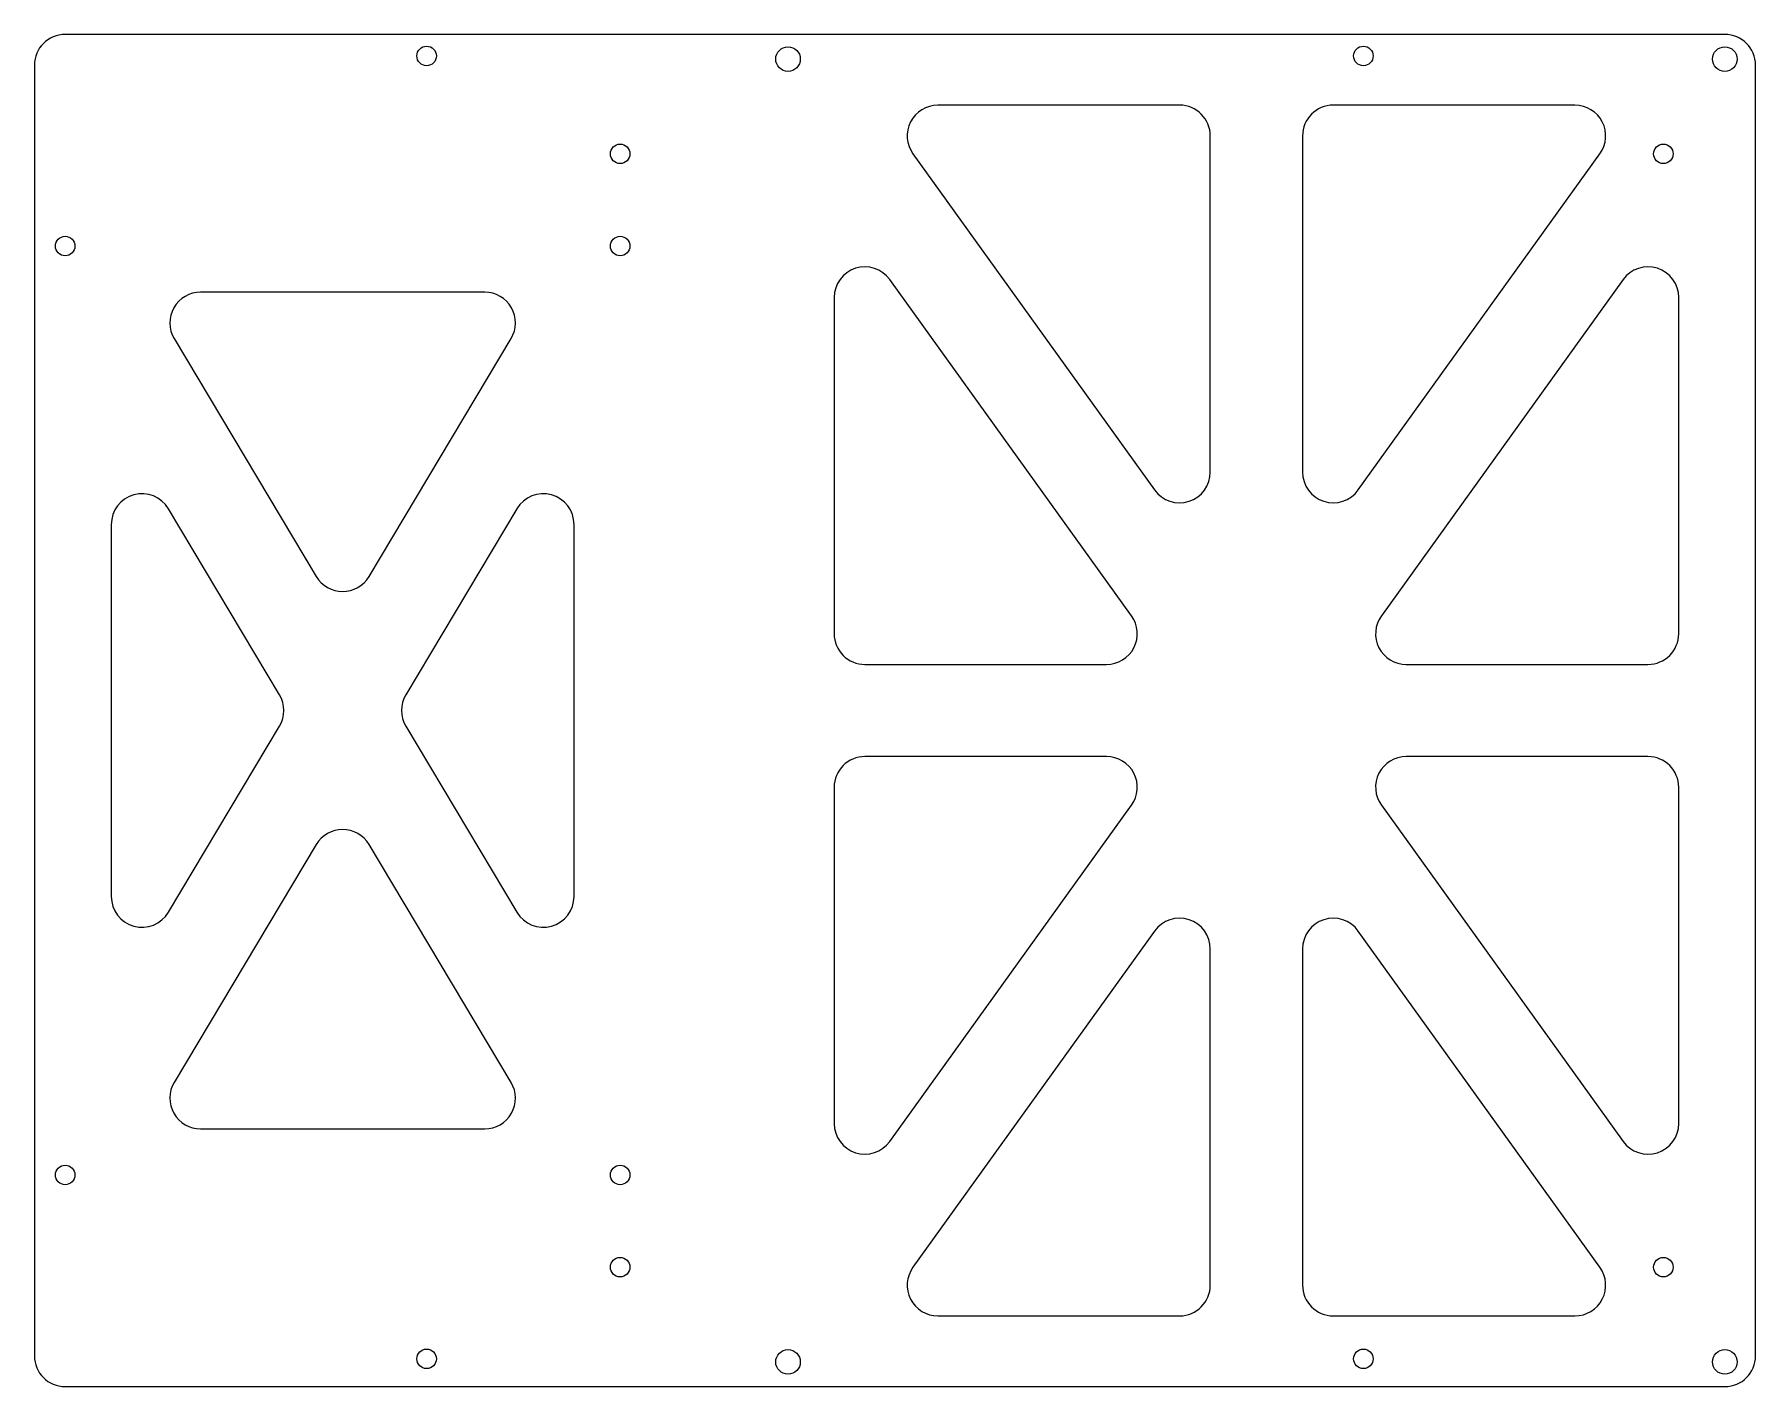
# Model space of a CAD drawing. Header units: millimetres. Extents: x 4 to 564, y 149 to 589.
import ezdxf

# ---------------------------------------------------------------- set-up
doc = ezdxf.new("R2010")
doc.units = ezdxf.units.MM

msp = doc.modelspace()

# ---------------------------------------------------------------- linework, layer by layer
at = {"color": 7, "linetype": 'Continuous', "lineweight": 15}
for p, q in [((554.19, 589.17), (14.19, 589.17)), ((4.19, 579.17), (4.19, 159.17)), ((564.19, 159.17), (564.19, 579.17)), ((376.79, 566.15), (298.16, 566.15)), ((505.43, 566.15), (426.79, 566.15)), ((386.79, 446.77), (386.79, 556.15)), ((416.79, 556.15), (416.79, 446.77)), ((290.04, 550.31), (368.67, 440.94)), ((434.91, 440.94), (513.55, 550.31)), ((150.71, 505.3), (58.25, 505.3)), ((361.15, 400.01), (282.51, 509.39)), ((521.07, 509.39), (442.44, 400.01)), ((264.39, 503.55), (264.39, 394.17)), ((539.19, 394.17), (539.19, 503.55)), ((49.66, 490.17), (95.89, 412.79)), ((113.06, 412.79), (159.29, 490.17)), ((83.94, 374.3), (47.78, 434.84)), ((161.18, 434.84), (125.01, 374.3)), ((29.19, 429.71), (29.19, 308.64)), ((179.76, 308.64), (179.76, 429.71)), ((274.39, 384.17), (353.03, 384.17)), ((450.56, 384.17), (529.19, 384.17)), ((47.78, 303.51), (83.94, 364.04)), ((125.01, 364.04), (161.18, 303.51)), ((353.03, 354.17), (274.39, 354.17)), ((529.19, 354.17), (450.56, 354.17)), ((264.39, 344.17), (264.39, 234.79)), ((539.19, 234.79), (539.19, 344.17)), ((282.51, 228.96), (361.15, 338.33)), ((442.44, 338.33), (521.07, 228.96)), ((95.89, 325.55), (49.66, 248.17)), ((159.29, 248.17), (113.06, 325.55)), ((368.67, 297.41), (290.04, 188.03)), ((513.55, 188.03), (434.91, 297.41)), ((386.79, 182.19), (386.79, 291.57)), ((416.79, 291.57), (416.79, 182.19)), ((58.25, 233.04), (150.71, 233.04)), ((298.16, 172.19), (376.79, 172.19)), ((426.79, 172.19), (505.43, 172.19)), ((14.19, 149.17), (554.19, 149.17))]:
    msp.add_line(p, q, dxfattribs=at)
for centre, radius in [((131.79, 582.17), 3.18), ((249.39, 581.15), 4), ((436.59, 582.17), 3.17), ((554.19, 581.15), 4), ((194.76, 550.3), 3.17), ((534.19, 550.3), 3.17), ((14.19, 520.3), 3.17), ((194.76, 520.3), 3.17), ((14.19, 218.04), 3.17), ((194.76, 218.04), 3.17), ((194.76, 188.04), 3.18), ((534.19, 188.04), 3.17), ((131.79, 158.21), 3.18), ((249.39, 157.19), 4), ((436.59, 158.21), 3.17), ((554.19, 157.19), 4)]:
    msp.add_circle(centre, radius, dxfattribs=at)
for centre, start, end in [((14.19, 579.17), 90, 180), ((554.19, 579.17), 0, 90), ((298.16, 556.15), 90, 215.7137), ((376.79, 556.15), 0, 90), ((426.79, 556.15), 90, 180), ((505.43, 556.15), 324.2863, 90), ((274.39, 503.55), 35.7137, 180), ((529.19, 503.55), 0, 144.2863), ((58.25, 495.3), 90, 210.8541), ((150.71, 495.3), 329.1459, 90), ((376.79, 446.77), 215.7137, 0), ((426.79, 446.77), 180, 324.2863), ((39.19, 429.71), 30.8541, 180), ((169.76, 429.71), 0, 149.1459), ((104.48, 417.92), 210.8541, 329.1459), ((353.03, 394.17), 270, 35.7137), ((450.56, 394.17), 144.2863, 270), ((274.39, 394.17), 180, 270), ((529.19, 394.17), 270, 0), ((75.36, 369.17), 329.1459, 30.8541), ((133.6, 369.17), 149.1459, 210.8541), ((274.39, 344.17), 90, 180), ((353.03, 344.17), 324.2863, 90), ((450.56, 344.17), 90, 215.7137), ((529.19, 344.17), 0, 90), ((104.48, 320.42), 30.8541, 149.1459), ((39.19, 308.64), 180, 329.1459), ((169.76, 308.64), 210.8541, 0), ((376.79, 291.57), 0, 144.2863), ((426.79, 291.57), 35.7137, 180), ((58.25, 243.04), 149.1459, 270), ((150.71, 243.04), 270, 30.8541), ((274.39, 234.79), 180, 324.2863), ((529.19, 234.79), 215.7137, 0), ((298.16, 182.19), 144.2863, 270), ((505.43, 182.19), 270, 35.7137), ((376.79, 182.19), 270, 0), ((426.79, 182.19), 180, 270), ((14.19, 159.17), 180, 270), ((554.19, 159.17), 270, 0)]:
    msp.add_arc(centre, 10, start, end, dxfattribs=at)

doc.saveas('drawing.dxf')
